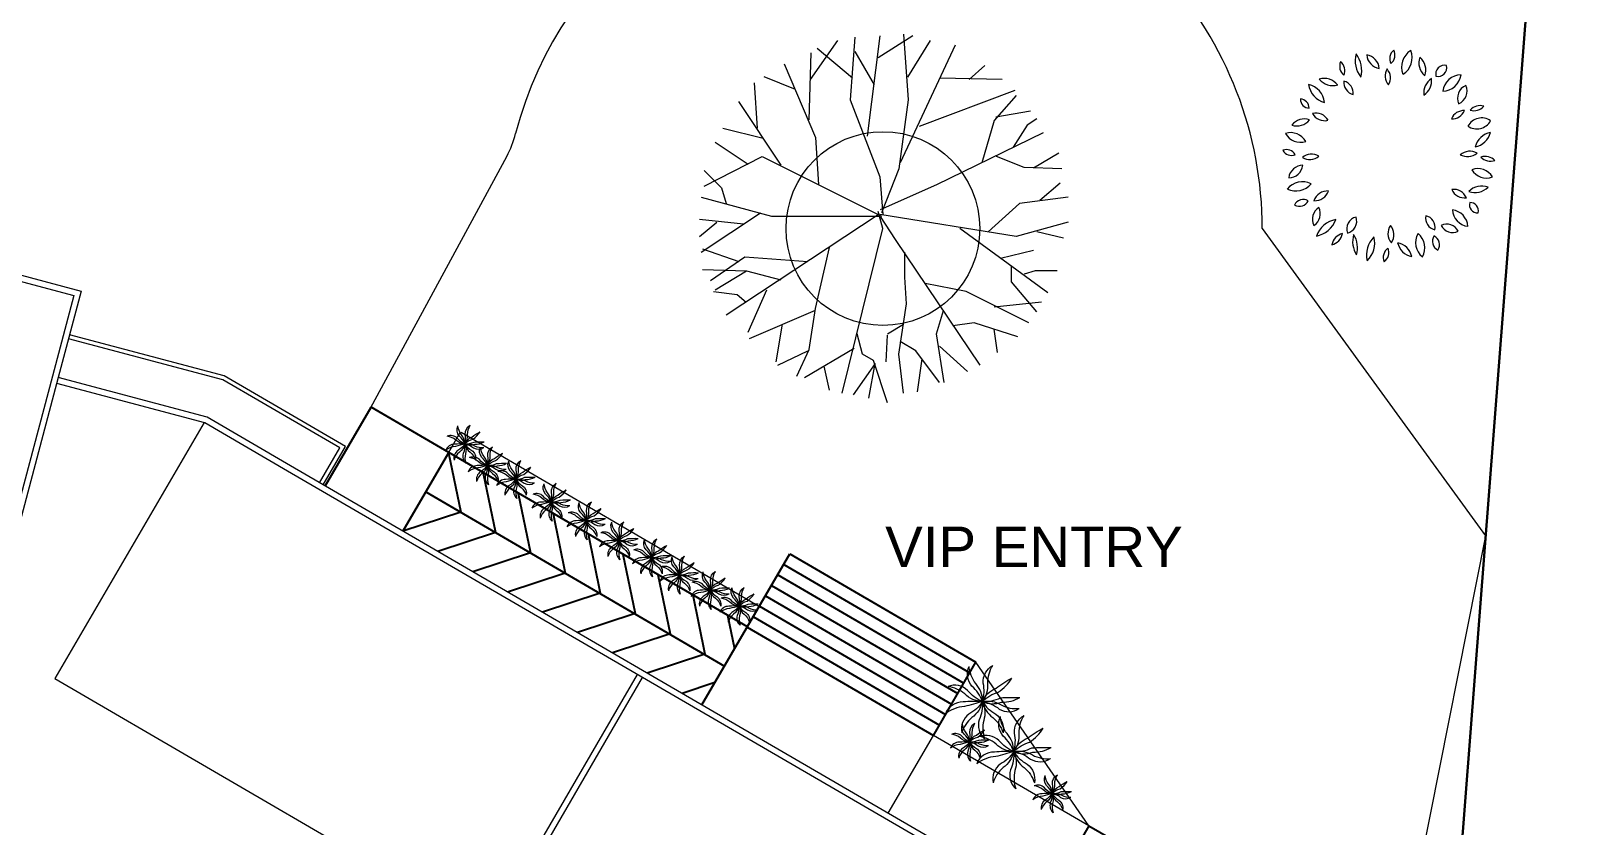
# Model space of a CAD drawing. Header units: millimetres. Extents: x 3079 to 579737, y 1565 to 1161826.
# Drawn here: x 504429 to 542978, y 994657 to 1014343 of the extents above; entities that cross this region are included whole.
import ezdxf

# ---------------------------------------------------------------- set-up
doc = ezdxf.new("R2010")
doc.units = ezdxf.units.MM
doc.layers.add('A_ELE1', color=250, linetype='Continuous', lineweight=20)
doc.layers.add('IG-Area', color=250, linetype='Continuous', lineweight=30)
doc.layers.add('TREES', color=72, linetype='Continuous', lineweight=5, transparency=0.05)
doc.styles.get("Standard").update_dxf_attribs({"font": 'arial.ttf'})

msp = doc.modelspace()

# ---------------------------------------------------------------- linework, layer by layer
for p, q in [((512845, 1005019), (511716, 1003076)), ((522181, 999588), (512851, 1005029)), ((514772, 1003900), (513643, 1001956)), ((514770, 1003896), (515074, 1002428)), ((515633, 1003391), (515937, 1001923)), ((514210, 1002932), (521613, 998615)), ((516499, 1002892), (516803, 1001424)), ((515074, 1002428), (513643, 1001956)), ((517362, 1002385), (517665, 1000917)), ((515937, 1001923), (514506, 1001451)), ((518229, 1001887), (518532, 1000419)), ((516803, 1001424), (515372, 1000952)), ((519093, 1001384), (519397, 999917)), ((521051, 997652), (523228, 1001395)), ((523080, 1001134), (527690, 998452)), ((523231, 1001393), (527840, 998712)), ((517665, 1000917), (516234, 1000445)), ((519958, 1000882), (520262, 999414)), ((522929, 1000874), (527539, 998193)), ((518532, 1000419), (517102, 999947)), ((520823, 1000380), (521126, 998912)), ((522627, 1000356), (527237, 997674)), ((522778, 1000615), (527388, 997934)), ((522476, 1000096), (527086, 997415)), ((519397, 999917), (517966, 999444)), ((521687, 999877), (521860, 999042)), ((522175, 999578), (526785, 996896)), ((522325, 999837), (526935, 997156)), ((520262, 999414), (518831, 998942)), ((521126, 998912), (519696, 998440)), ((526786, 996899), (527840, 998712)), ((521373, 998206), (520560, 997937)), ((530641, 994657), (526896, 988204)), ((530641, 994657), (532290, 993712))]:
    msp.add_line(p, q)
at = {"layer": 'A_ELE1'}
for p, q in [((512845, 1005019), (516213, 1011241)), ((534935, 1009452), (540468, 1001839)), ((509177, 1005708), (505358, 1006724)), ((509216, 1005801), (505383, 1006820)), ((508792, 1004779), (505101, 1005761)), ((512218, 1004057), (509216, 1005801)), ((508734, 1004640), (505063, 1005616)), ((512081, 1004021), (509177, 1005708)), ((508714, 1004645), (505015, 998304)), ((510780, 1003446), (508734, 1004640)), ((510855, 1003576), (508792, 1004779)), ((514770, 1003896), (515072, 1004415)), ((515086, 1004406), (522479, 1000095)), ((511578, 1003156), (512081, 1004021)), ((511665, 1003106), (512218, 1004057)), ((529323, 992673), (510780, 1003446)), ((529528, 992727), (510855, 1003576)), ((540468, 1001839), (537967, 989284)), ((515764, 992059), (519452, 998408)), ((530641, 994657), (527840, 998712)), ((505015, 998304), (515828, 992021)), ((515969, 992113), (519582, 998332)), ((525665, 994971), (526786, 996899)), ((530641, 994657), (526786, 996899))]:
    msp.add_line(p, q, dxfattribs=at)
for points in [[(499313, 999796), (501177, 1006804), (501748, 1008948), (505672, 1007904), (505101, 1005761), (503241, 998768)], [(499497, 999903), (501322, 1006766), (501854, 1008764), (505488, 1007798), (504956, 1005799), (503135, 998951)]]:
    msp.add_lwpolyline(points, close=True, dxfattribs=at)
msp.add_circle((525535, 1009452), 2400, dxfattribs=at)
for centre, radius, start, end in [((525535, 1009452), 9400, 87.0806, 165.504), ((525535, 1009452), 9400, 0, 42.3656), ((514014, 1012431), 2500, 331.5778, 345.504)]:
    msp.add_arc(centre, radius, start, end, dxfattribs=at)
at = {"layer": 'IG-Area'}
msp.add_line((537767, 966935), (543170, 1036742), dxfattribs=at)
at = {"layer": 'TREES'}
for p, q in [((525460, 1014230), (525148, 1011745)), ((526275, 1014230), (525421, 1013685)), ((526041, 1014269), (526158, 1012637)), ((524410, 1014114), (523732, 1013147)), ((523905, 1013919), (524780, 1013190)), ((524837, 1014191), (524720, 1012637)), ((524837, 1013842), (525318, 1013015)), ((527325, 1013998), (525965, 1011083)), ((526702, 1014114), (526148, 1013204)), ((523089, 1013531), (523866, 1011706)), ((523748, 1013802), (523703, 1012144)), ((528063, 1013492), (527675, 1013143)), ((522349, 1013065), (522421, 1011938)), ((522583, 1013219), (523360, 1012909)), ((528490, 1013143), (526949, 1013176)), ((528801, 1012870), (526431, 1011977)), ((528840, 1012752), (528295, 1012133)), ((521960, 1012598), (523003, 1011022)), ((524720, 1012637), (525460, 1010734)), ((526158, 1012637), (525926, 1010928)), ((529191, 1012364), (528334, 1012212)), ((521572, 1011938), (522567, 1011692)), ((528295, 1012133), (527985, 1011083)), ((529113, 1012017), (528762, 1011472)), ((529345, 1012172), (529113, 1012017)), ((521379, 1011589), (522195, 1011044)), ((523866, 1011706), (523936, 1010541)), ((529502, 1011823), (526859, 1010539)), ((521105, 1010500), (522544, 1011239)), ((522544, 1011239), (525498, 1009763)), ((529035, 1010966), (528349, 1011239)), ((529890, 1011318), (529265, 1010948)), ((521105, 1010890), (521533, 1010461)), ((525926, 1010928), (525498, 1009840)), ((529968, 1010928), (529035, 1010966)), ((521533, 1010461), (521650, 1010073)), ((525460, 1010734), (525535, 1009801)), ((526859, 1010539), (525464, 1009914)), ((529929, 1010578), (529423, 1010150)), ((521028, 1010229), (522777, 1009763)), ((528918, 1010073), (528141, 1009375)), ((530124, 1010229), (528918, 1010073)), ((520989, 1009685), (522078, 1009568)), ((520989, 1009257), (521416, 1009607)), ((521028, 1008869), (522505, 1009840)), ((521650, 1007314), (525421, 1009801)), ((522777, 1009763), (525460, 1009763)), ((525535, 1009452), (525421, 1009879)), ((528840, 1009257), (525460, 1009801)), ((525847, 1009179), (525478, 1009755)), ((530124, 1009607), (528840, 1009257)), ((524527, 1005372), (525535, 1009452)), ((529618, 1007858), (527440, 1009452)), ((530007, 1009218), (529345, 1009375)), ((521066, 1008948), (521968, 1008633)), ((523866, 1007469), (524215, 1008986)), ((527946, 1006070), (525847, 1009179)), ((526080, 1008247), (526080, 1008869)), ((529268, 1008908), (528451, 1008713)), ((521066, 1008442), (522156, 1008403)), ((521262, 1008168), (522117, 1008752)), ((522117, 1008752), (523672, 1008635)), ((528724, 1008131), (528724, 1008520)), ((521379, 1007936), (522156, 1008403)), ((522156, 1008403), (523003, 1008183)), ((526119, 1007587), (526080, 1008247)), ((527596, 1007897), (526586, 1008092)), ((529345, 1007392), (528724, 1008131)), ((529306, 1008403), (529035, 1008325)), ((529851, 1008403), (529306, 1008403)), ((521339, 1007897), (521921, 1007819)), ((521921, 1007819), (522143, 1007628)), ((522195, 1006886), (522661, 1007936)), ((529152, 1007120), (527596, 1007897)), ((522233, 1006732), (523866, 1007431)), ((523709, 1006459), (523866, 1007469)), ((525926, 1006341), (526119, 1007587)), ((526859, 1006847), (527038, 1007425)), ((529463, 1007626), (528295, 1007509)), ((522893, 1006148), (523050, 1007081)), ((525652, 1006847), (526041, 1007081)), ((527792, 1007120), (527270, 1007047)), ((528879, 1006771), (527792, 1007120)), ((528374, 1006380), (528295, 1006964)), ((525033, 1006341), (524897, 1006843)), ((525613, 1006148), (525652, 1006808)), ((526353, 1006420), (525965, 1006654)), ((527052, 1005643), (526859, 1006847)), ((527635, 1005914), (526935, 1006537)), ((522932, 1006070), (523672, 1006420)), ((523399, 1005799), (523709, 1006459)), ((523594, 1005760), (524823, 1006493)), ((525304, 1006187), (525033, 1006341)), ((525652, 1005137), (525304, 1006187)), ((526041, 1005372), (525926, 1006341)), ((526935, 1005643), (526353, 1006420)), ((526392, 1005408), (526507, 1006226)), ((524215, 1005447), (524081, 1006041)), ((525343, 1006109), (524799, 1005332)), ((525187, 1005254), (525343, 1006109))]:
    msp.add_line(p, q, dxfattribs=at)
for points in [[(515175, 1004118, 0.189994), (515245, 1004353, -0.147093), (515308, 1004579)], [(515175, 1004118, 0.132218), (515186, 1004354, -0.290059), (515308, 1004579)], [(515175, 1004118, -0.132218), (514986, 1004260, 0.290059), (514735, 1004309)], [(515175, 1004118, -0.189994), (514950, 1004214, 0.147093), (514735, 1004309)], [(515175, 1004118, 0.132218), (515042, 1004313, -0.290059), (515005, 1004566)], [(515175, 1004118, 0.189994), (515090, 1004347, -0.147093), (515005, 1004566)], [(515175, 1004118, -0.132218), (515379, 1004237, 0.112756), (515552, 1004417)], [(515175, 1004118, -0.189994), (515350, 1004289, -0.042997), (515552, 1004417)], [(515175, 1004118, 0.033158), (514928, 1004111, 0.319903), (514703, 1003961)], [(515175, 1004118, -0.018871), (514945, 1004054, 0.153534), (514703, 1003961)], [(515175, 1004118, -0.132218), (515003, 1003957, 0.290059), (514910, 1003718)], [(515175, 1004118, -0.189994), (515041, 1003913, 0.147093), (514910, 1003718)], [(515175, 1004118, -0.132218), (515134, 1003885, 0.290059), (515203, 1003639)], [(515175, 1004118, 0.132218), (515406, 1004165, -0.02063), (515656, 1004169)], [(515175, 1004118, 0.189994), (515420, 1004108, 0.126541), (515656, 1004169)], [(515175, 1004118, -0.189994), (515416, 1004074, 0.147093), (515646, 1004028)], [(515175, 1004118, -0.132218), (515390, 1004021, 0.290059), (515646, 1004028)], [(515175, 1004118, 0.189994), (515309, 1003913, -0.147093), (515440, 1003718)], [(515175, 1004118, 0.132218), (515347, 1003957, -0.290059), (515440, 1003718)], [(515175, 1004118, -0.189994), (515191, 1003873, 0.147093), (515203, 1003639)], [(515731, 1003587, 0.132218), (515599, 1003782, -0.290059), (515561, 1004035)], [(515731, 1003587, 0.189994), (515646, 1003816, -0.147093), (515561, 1004035)], [(515731, 1003587, 0.189994), (515801, 1003822, -0.147093), (515864, 1004048)], [(515731, 1003587, 0.132218), (515742, 1003823, -0.290059), (515864, 1004048)], [(515731, 1003587, -0.132218), (515935, 1003706, 0.112756), (516108, 1003886)], [(515731, 1003587, -0.189994), (515907, 1003758, -0.042997), (516108, 1003886)], [(515731, 1003587, 0.033158), (515484, 1003580, 0.319903), (515259, 1003430)], [(515731, 1003587, -0.018871), (515502, 1003523, 0.153534), (515259, 1003430)], [(515731, 1003587, -0.132218), (515543, 1003729, 0.290059), (515292, 1003778)], [(515731, 1003587, -0.189994), (515506, 1003683, 0.147093), (515292, 1003778)], [(515731, 1003587, -0.132218), (515559, 1003426, 0.290059), (515467, 1003187)], [(515731, 1003587, -0.189994), (515598, 1003382, 0.147093), (515467, 1003187)], [(515731, 1003587, -0.132218), (515690, 1003354, 0.290059), (515760, 1003108)], [(515731, 1003587, 0.132218), (515963, 1003634, -0.02063), (516212, 1003638)], [(515731, 1003587, 0.189994), (515976, 1003577, 0.126541), (516212, 1003638)], [(515731, 1003587, -0.189994), (515972, 1003543, 0.147093), (516202, 1003497)], [(515731, 1003587, -0.132218), (515947, 1003490, 0.290059), (516202, 1003497)], [(515731, 1003587, 0.189994), (515865, 1003382, -0.147093), (515996, 1003187)], [(515731, 1003587, 0.132218), (515904, 1003426, -0.290059), (515996, 1003187)], [(515731, 1003587, -0.189994), (515748, 1003342, 0.147093), (515760, 1003108)], [(516434, 1003245, -0.132218), (516245, 1003386, 0.290059), (515994, 1003436)], [(516434, 1003245, -0.189994), (516209, 1003341, 0.147093), (515994, 1003436)], [(516434, 1003245, 0.132218), (516301, 1003440, -0.290059), (516264, 1003693)], [(516434, 1003245, 0.189994), (516349, 1003474, -0.147093), (516264, 1003693)], [(516434, 1003245, 0.189994), (516504, 1003479, -0.147093), (516567, 1003705)], [(516434, 1003245, 0.132218), (516445, 1003480, -0.290059), (516567, 1003705)], [(516434, 1003245, -0.132218), (516638, 1003364, 0.112756), (516811, 1003544)], [(516434, 1003245, -0.189994), (516609, 1003416, -0.042997), (516811, 1003544)], [(516434, 1003245, 0.033158), (516187, 1003238, 0.319903), (515962, 1003088)], [(516434, 1003245, -0.018871), (516204, 1003180, 0.153534), (515962, 1003088)], [(516434, 1003245, -0.132218), (516262, 1003083, 0.290059), (516170, 1002845)], [(516434, 1003245, -0.189994), (516301, 1003039, 0.147093), (516170, 1002845)], [(516434, 1003245, -0.132218), (516393, 1003012, 0.290059), (516463, 1002766)], [(516434, 1003245, 0.132218), (516665, 1003292, -0.02063), (516915, 1003296)], [(516434, 1003245, 0.189994), (516679, 1003235, 0.126541), (516915, 1003296)], [(516434, 1003245, -0.189994), (516675, 1003200, 0.147093), (516905, 1003155)], [(516434, 1003245, -0.132218), (516649, 1003148, 0.290059), (516905, 1003155)], [(516434, 1003245, 0.189994), (516568, 1003039, -0.147093), (516699, 1002845)], [(516434, 1003245, 0.132218), (516606, 1003083, -0.290059), (516699, 1002845)], [(516434, 1003245, -0.189994), (516451, 1003000, 0.147093), (516463, 1002766)], [(517309, 1002681, 0.132218), (517176, 1002876, -0.290059), (517138, 1003129)], [(517309, 1002681, 0.189994), (517223, 1002910, -0.147093), (517138, 1003129)], [(517309, 1002681, 0.189994), (517378, 1002916, -0.147093), (517441, 1003142)], [(517309, 1002681, 0.132218), (517320, 1002917, -0.290059), (517441, 1003142)], [(517309, 1002681, 0.033158), (517061, 1002674, 0.319903), (516836, 1002524)], [(517309, 1002681, -0.018871), (517079, 1002617, 0.153534), (516836, 1002524)], [(517309, 1002681, -0.132218), (517120, 1002823, 0.290059), (516869, 1002872)], [(517309, 1002681, -0.189994), (517083, 1002777, 0.147093), (516869, 1002872)], [(517309, 1002681, -0.132218), (517136, 1002520, 0.290059), (517044, 1002281)], [(517309, 1002681, -0.189994), (517175, 1002476, 0.147093), (517044, 1002281)], [(517309, 1002681, -0.132218), (517268, 1002448, 0.290059), (517337, 1002202)], [(517309, 1002681, -0.132218), (517512, 1002800, 0.112756), (517686, 1002980)], [(517309, 1002681, -0.189994), (517484, 1002852, -0.042997), (517686, 1002980)], [(517309, 1002681, 0.132218), (517540, 1002728, -0.02063), (517790, 1002732)], [(517309, 1002681, 0.189994), (517553, 1002671, 0.126541), (517790, 1002732)], [(517309, 1002681, -0.189994), (517550, 1002637, 0.147093), (517780, 1002591)], [(517309, 1002681, -0.132218), (517524, 1002584, 0.290059), (517780, 1002591)], [(517309, 1002681, 0.189994), (517442, 1002476, -0.147093), (517573, 1002281)], [(517309, 1002681, 0.132218), (517481, 1002520, -0.290059), (517573, 1002281)], [(517309, 1002681, -0.189994), (517325, 1002436, 0.147093), (517337, 1002202)], [(518180, 1002220, 0.132218), (518047, 1002415, -0.290059), (518009, 1002669)], [(518180, 1002220, 0.189994), (518094, 1002450, -0.147093), (518009, 1002669)], [(518180, 1002220, 0.189994), (518249, 1002455, -0.147093), (518312, 1002681)], [(518180, 1002220, 0.132218), (518191, 1002456, -0.290059), (518312, 1002681)], [(518180, 1002220, -0.132218), (517991, 1002362, 0.290059), (517740, 1002412)], [(518180, 1002220, -0.189994), (517954, 1002316, 0.147093), (517740, 1002412)], [(518180, 1002220, -0.132218), (518383, 1002340, 0.112756), (518556, 1002520)], [(518180, 1002220, -0.189994), (518355, 1002391, -0.042997), (518556, 1002520)], [(518180, 1002220, 0.132218), (518411, 1002268, -0.02063), (518660, 1002272)], [(518180, 1002220, 0.189994), (518424, 1002211, 0.126541), (518660, 1002272)], [(518180, 1002220, 0.033158), (517932, 1002214, 0.319903), (517707, 1002064)], [(518180, 1002220, -0.018871), (517950, 1002156, 0.153534), (517707, 1002064)], [(518180, 1002220, -0.132218), (518007, 1002059, 0.290059), (517915, 1001821)], [(518180, 1002220, -0.189994), (518046, 1002015, 0.147093), (517915, 1001821)], [(518180, 1002220, -0.132218), (518139, 1001988, 0.290059), (518208, 1001742)], [(518180, 1002220, -0.189994), (518420, 1002176, 0.147093), (518650, 1002130)], [(518180, 1002220, -0.132218), (518395, 1002123, 0.290059), (518650, 1002130)], [(518180, 1002220, 0.189994), (518313, 1002015, -0.147093), (518444, 1001821)], [(518180, 1002220, 0.132218), (518352, 1002059, -0.290059), (518444, 1001821)], [(518180, 1002220, -0.189994), (518196, 1001976, 0.147093), (518208, 1001742)], [(518986, 1001728, -0.132218), (518797, 1001870, 0.290059), (518546, 1001919)], [(518986, 1001728, -0.189994), (518761, 1001824, 0.147093), (518546, 1001919)], [(518986, 1001728, 0.132218), (518853, 1001923, -0.290059), (518816, 1002176)], [(518986, 1001728, 0.189994), (518901, 1001957, -0.147093), (518816, 1002176)], [(518986, 1001728, 0.189994), (519056, 1001963, -0.147093), (519119, 1002189)], [(518986, 1001728, 0.132218), (518997, 1001964, -0.290059), (519119, 1002189)], [(518986, 1001728, -0.132218), (519190, 1001847, 0.112756), (519363, 1002027)], [(518986, 1001728, -0.189994), (519161, 1001899, -0.042997), (519363, 1002027)], [(518986, 1001728, 0.033158), (518739, 1001721, 0.319903), (518514, 1001571)], [(518986, 1001728, -0.018871), (518756, 1001664, 0.153534), (518514, 1001571)], [(518986, 1001728, -0.132218), (518814, 1001567, 0.290059), (518721, 1001328)], [(518986, 1001728, -0.189994), (518853, 1001523, 0.147093), (518721, 1001328)], [(518986, 1001728, -0.132218), (518945, 1001495, 0.290059), (519015, 1001249)], [(518986, 1001728, 0.132218), (519217, 1001775, -0.02063), (519467, 1001779)], [(518986, 1001728, 0.189994), (519231, 1001718, 0.126541), (519467, 1001779)], [(518986, 1001728, -0.189994), (519227, 1001684, 0.147093), (519457, 1001638)], [(518986, 1001728, -0.132218), (519201, 1001631, 0.290059), (519457, 1001638)], [(518986, 1001728, 0.189994), (519120, 1001523, -0.147093), (519251, 1001328)], [(518986, 1001728, 0.132218), (519158, 1001567, -0.290059), (519251, 1001328)], [(518986, 1001728, -0.189994), (519003, 1001484, 0.147093), (519015, 1001249)], [(519800, 1001303, -0.132218), (519611, 1001445, 0.290059), (519360, 1001494)], [(519800, 1001303, -0.189994), (519574, 1001399, 0.147093), (519360, 1001494)], [(519800, 1001303, 0.132218), (519667, 1001498, -0.290059), (519629, 1001751)], [(519800, 1001303, 0.189994), (519714, 1001533, -0.147093), (519629, 1001751)], [(519800, 1001303, 0.189994), (519869, 1001538, -0.147093), (519932, 1001764)], [(519800, 1001303, 0.132218), (519811, 1001539, -0.290059), (519932, 1001764)], [(519800, 1001303, -0.132218), (520003, 1001423, 0.112756), (520177, 1001603)], [(519800, 1001303, -0.189994), (519975, 1001474, -0.042997), (520177, 1001603)], [(519800, 1001303, 0.033158), (519553, 1001296, 0.319903), (519327, 1001146)], [(519800, 1001303, -0.018871), (519570, 1001239, 0.153534), (519327, 1001146)], [(519800, 1001303, -0.132218), (519627, 1001142, 0.290059), (519535, 1000903)], [(519800, 1001303, -0.189994), (519666, 1001098, 0.147093), (519535, 1000903)], [(519800, 1001303, -0.132218), (519759, 1001071, 0.290059), (519828, 1000824)], [(519800, 1001303, 0.132218), (520031, 1001350, -0.02063), (520281, 1001354)], [(519800, 1001303, 0.189994), (520044, 1001293, 0.126541), (520281, 1001354)], [(519800, 1001303, -0.189994), (520041, 1001259, 0.147093), (520271, 1001213)], [(519800, 1001303, -0.132218), (520015, 1001206, 0.290059), (520271, 1001213)], [(519800, 1001303, 0.189994), (519933, 1001098, -0.147093), (520064, 1000903)], [(519800, 1001303, 0.132218), (519972, 1001142, -0.290059), (520064, 1000903)], [(519800, 1001303, -0.189994), (519816, 1001059, 0.147093), (519828, 1000824)], [(520485, 1000878, 0.132218), (520352, 1001073, -0.290059), (520314, 1001326)], [(520485, 1000878, 0.189994), (520400, 1001108, -0.147093), (520314, 1001326)], [(520485, 1000878, 0.189994), (520554, 1001113, -0.147093), (520618, 1001339)], [(520485, 1000878, 0.132218), (520496, 1001114, -0.290059), (520618, 1001339)], [(520485, 1000878, -0.132218), (520688, 1000998, 0.112756), (520862, 1001178)], [(520485, 1000878, -0.189994), (520660, 1001049, -0.042997), (520862, 1001178)], [(520485, 1000878, 0.033158), (520238, 1000872, 0.319903), (520012, 1000721)], [(520485, 1000878, -0.018871), (520255, 1000814, 0.153534), (520012, 1000721)], [(520485, 1000878, -0.132218), (520296, 1001020, 0.290059), (520045, 1001069)], [(520485, 1000878, -0.189994), (520259, 1000974, 0.147093), (520045, 1001069)], [(520485, 1000878, -0.132218), (520313, 1000717, 0.290059), (520220, 1000478)], [(520485, 1000878, -0.189994), (520351, 1000673, 0.147093), (520220, 1000478)], [(520485, 1000878, -0.132218), (520444, 1000646, 0.290059), (520513, 1000399)], [(520485, 1000878, 0.132218), (520716, 1000925, -0.02063), (520966, 1000929)], [(520485, 1000878, 0.189994), (520730, 1000868, 0.126541), (520966, 1000929)], [(520485, 1000878, -0.189994), (520726, 1000834, 0.147093), (520956, 1000788)], [(520485, 1000878, -0.132218), (520700, 1000781, 0.290059), (520956, 1000788)], [(520485, 1000878, 0.189994), (520618, 1000673, -0.147093), (520749, 1000478)], [(520485, 1000878, 0.132218), (520657, 1000717, -0.290059), (520749, 1000478)], [(520485, 1000878, -0.189994), (520501, 1000634, 0.147093), (520513, 1000399)], [(521252, 1000500, 0.132218), (521119, 1000695, -0.290059), (521082, 1000948)], [(521252, 1000500, 0.189994), (521167, 1000729, -0.147093), (521082, 1000948)], [(521252, 1000500, 0.189994), (521322, 1000734, -0.147093), (521385, 1000960)], [(521252, 1000500, 0.132218), (521263, 1000735, -0.290059), (521385, 1000960)], [(521252, 1000500, -0.132218), (521456, 1000619, 0.112756), (521629, 1000799)], [(521252, 1000500, -0.189994), (521427, 1000671, -0.042997), (521629, 1000799)], [(521252, 1000500, 0.033158), (521005, 1000493, 0.319903), (520780, 1000343)], [(521252, 1000500, -0.018871), (521022, 1000435, 0.153534), (520780, 1000343)], [(521252, 1000500, -0.132218), (521063, 1000641, 0.290059), (520812, 1000691)], [(521252, 1000500, -0.189994), (521027, 1000596, 0.147093), (520812, 1000691)], [(521252, 1000500, -0.132218), (521080, 1000338, 0.290059), (520988, 1000100)], [(521252, 1000500, -0.189994), (521119, 1000294, 0.147093), (520988, 1000100)], [(521252, 1000500, -0.132218), (521211, 1000267, 0.290059), (521281, 1000021)], [(521252, 1000500, 0.132218), (521483, 1000547, -0.02063), (521733, 1000551)], [(521252, 1000500, 0.189994), (521497, 1000490, 0.126541), (521733, 1000551)], [(521252, 1000500, -0.189994), (521493, 1000455, 0.147093), (521723, 1000409)], [(521252, 1000500, -0.132218), (521467, 1000403, 0.290059), (521723, 1000409)], [(521252, 1000500, 0.189994), (521386, 1000294, -0.147093), (521517, 1000100)], [(521252, 1000500, 0.132218), (521424, 1000338, -0.290059), (521517, 1000100)], [(521252, 1000500, -0.189994), (521269, 1000255, 0.147093), (521281, 1000021)], [(521966, 1000104, 0.132218), (521833, 1000299, -0.290059), (521795, 1000552)], [(521966, 1000104, 0.189994), (521880, 1000334, -0.147093), (521795, 1000552)], [(521966, 1000104, 0.189994), (522035, 1000339, -0.147093), (522098, 1000565)], [(521966, 1000104, 0.132218), (521976, 1000340, -0.290059), (522098, 1000565)], [(521966, 1000104, -0.132218), (522169, 1000223, 0.112756), (522342, 1000403)], [(521966, 1000104, -0.189994), (522141, 1000275, -0.042997), (522342, 1000403)], [(521966, 1000104, 0.033158), (521718, 1000097, 0.319903), (521493, 999947)], [(521966, 1000104, -0.018871), (521736, 1000040, 0.153534), (521493, 999947)], [(521966, 1000104, -0.132218), (521777, 1000246, 0.290059), (521526, 1000295)], [(521966, 1000104, -0.189994), (521740, 1000200, 0.147093), (521526, 1000295)], [(521966, 1000104, -0.132218), (521793, 999943, 0.290059), (521701, 999704)], [(521966, 1000104, -0.189994), (521832, 999899, 0.147093), (521701, 999704)], [(521966, 1000104, -0.132218), (521925, 999872, 0.290059), (521994, 999625)], [(521966, 1000104, 0.132218), (522197, 1000151, -0.02063), (522446, 1000155)], [(521966, 1000104, 0.189994), (522210, 1000094, 0.126541), (522446, 1000155)], [(521966, 1000104, -0.189994), (522206, 1000060, 0.147093), (522436, 1000014)], [(521966, 1000104, -0.132218), (522181, 1000007, 0.290059), (522436, 1000014)], [(521966, 1000104, 0.189994), (522099, 999899, -0.147093), (522230, 999704)], [(521966, 1000104, 0.132218), (522138, 999943, -0.290059), (522230, 999704)], [(521966, 1000104, -0.189994), (521982, 999860, 0.147093), (521994, 999625)], [(528000, 997738, 0.132218), (527742, 998116, -0.290059), (527669, 998607)], [(528000, 997738, 0.189994), (527834, 998183, -0.147093), (527669, 998607)], [(528000, 997738, 0.189994), (528135, 998193, -0.147093), (528257, 998631)], [(528000, 997738, 0.132218), (528021, 998195, -0.290059), (528257, 998631)], [(528000, 997738, -0.132218), (527634, 998013, 0.290059), (527148, 998109)], [(528000, 997738, -0.189994), (527563, 997924, 0.147093), (527148, 998109)], [(528000, 997738, -0.132218), (528394, 997970, 0.112756), (528730, 998319)], [(528000, 997738, -0.189994), (528339, 998070, -0.042997), (528730, 998319)], [(528000, 997738, 0.033158), (527521, 997726, 0.319903), (527084, 997435)], [(528000, 997738, -0.018871), (527554, 997614, 0.153534), (527084, 997435)], [(528000, 997738, -0.132218), (527666, 997426, 0.290059), (527487, 996964)], [(528000, 997738, -0.189994), (527741, 997341, 0.147093), (527487, 996964)], [(528000, 997738, -0.132218), (527920, 997288, 0.290059), (528055, 996811)], [(528000, 997738, 0.132218), (528448, 997830, -0.02063), (528931, 997838)], [(528000, 997738, 0.189994), (528474, 997720, 0.126541), (528931, 997838)], [(528000, 997738, -0.189994), (528466, 997653, 0.147093), (528912, 997564)], [(528000, 997738, -0.132218), (528417, 997551, 0.290059), (528912, 997564)], [(528000, 997738, 0.189994), (528258, 997341, -0.147093), (528512, 996964)], [(528000, 997738, 0.132218), (528334, 997426, -0.290059), (528512, 996964)], [(528000, 997738, -0.189994), (528032, 997265, 0.147093), (528055, 996811)], [(528775, 996498, 0.132218), (528518, 996877, -0.290059), (528445, 997367)], [(528775, 996498, 0.189994), (528610, 996943, -0.147093), (528445, 997367)], [(528775, 996498, 0.189994), (528910, 996953, -0.147093), (529032, 997391)], [(528775, 996498, 0.132218), (528796, 996955, -0.290059), (529032, 997391)], [(527679, 996737, -0.132218), (527491, 996879, 0.290059), (527240, 996928)], [(527679, 996737, -0.189994), (527454, 996833, 0.147093), (527240, 996928)], [(527679, 996737, 0.132218), (527546, 996932, -0.290059), (527509, 997185)], [(527679, 996737, 0.189994), (527594, 996966, -0.147093), (527509, 997185)], [(527679, 996737, 0.189994), (527749, 996972, -0.147093), (527812, 997198)], [(527679, 996737, 0.132218), (527690, 996973, -0.290059), (527812, 997198)], [(527679, 996737, -0.132218), (527883, 996856, 0.112756), (528056, 997036)], [(527679, 996737, -0.189994), (527855, 996908, -0.042997), (528056, 997036)], [(528775, 996498, -0.132218), (528410, 996773, 0.290059), (527923, 996869)], [(528775, 996498, -0.189994), (528339, 996684, 0.147093), (527923, 996869)], [(528775, 996498, -0.132218), (529169, 996730, 0.112756), (529505, 997079)], [(528775, 996498, -0.189994), (529115, 996830, -0.042997), (529505, 997079)], [(527679, 996737, 0.033158), (527432, 996730, 0.319903), (527207, 996580)], [(527679, 996737, -0.018871), (527449, 996673, 0.153534), (527207, 996580)], [(527679, 996737, -0.132218), (527507, 996576, 0.290059), (527415, 996337)], [(527679, 996737, -0.189994), (527546, 996532, 0.147093), (527415, 996337)], [(527679, 996737, -0.132218), (527638, 996504, 0.290059), (527708, 996258)], [(527679, 996737, 0.132218), (527910, 996784, -0.02063), (528160, 996788)], [(527679, 996737, 0.189994), (527924, 996727, 0.126541), (528160, 996788)], [(527679, 996737, -0.189994), (527920, 996693, 0.147093), (528150, 996647)], [(527679, 996737, -0.132218), (527894, 996640, 0.290059), (528150, 996647)], [(527679, 996737, 0.189994), (527813, 996532, -0.147093), (527944, 996337)], [(527679, 996737, 0.132218), (527852, 996576, -0.290059), (527944, 996337)], [(527679, 996737, -0.189994), (527696, 996492, 0.147093), (527708, 996258)], [(528775, 996498, 0.033158), (528296, 996486, 0.319903), (527860, 996195)], [(528775, 996498, -0.018871), (528330, 996374, 0.153534), (527860, 996195)], [(528775, 996498, -0.132218), (528441, 996186, 0.290059), (528263, 995724)], [(528775, 996498, -0.189994), (528516, 996101, 0.147093), (528263, 995724)], [(528775, 996498, -0.132218), (528696, 996048, 0.290059), (528830, 995571)], [(528775, 996498, 0.132218), (529223, 996590, -0.02063), (529707, 996598)], [(528775, 996498, 0.189994), (529249, 996480, 0.126541), (529707, 996598)], [(528775, 996498, -0.189994), (529242, 996413, 0.147093), (529688, 996324)], [(528775, 996498, -0.132218), (529192, 996311, 0.290059), (529688, 996324)], [(528775, 996498, 0.189994), (529034, 996101, -0.147093), (529288, 995724)], [(528775, 996498, 0.132218), (529109, 996186, -0.290059), (529288, 995724)], [(528775, 996498, -0.189994), (528807, 996025, 0.147093), (528830, 995571)], [(529724, 995460, 0.132218), (529591, 995655, -0.290059), (529554, 995908)], [(529724, 995460, 0.189994), (529639, 995689, -0.147093), (529554, 995908)], [(529724, 995460, 0.189994), (529794, 995694, -0.147093), (529857, 995920)], [(529724, 995460, 0.132218), (529735, 995695, -0.290059), (529857, 995920)], [(529724, 995460, -0.132218), (529927, 995579, 0.112756), (530101, 995759)], [(529724, 995460, -0.189994), (529899, 995631, -0.042997), (530101, 995759)], [(529724, 995460, 0.033158), (529477, 995453, 0.319903), (529251, 995303)], [(529724, 995460, -0.018871), (529494, 995395, 0.153534), (529251, 995303)], [(529724, 995460, -0.132218), (529535, 995601, 0.290059), (529284, 995651)], [(529724, 995460, -0.189994), (529499, 995556, 0.147093), (529284, 995651)], [(529724, 995460, -0.132218), (529552, 995298, 0.290059), (529459, 995060)], [(529724, 995460, -0.189994), (529590, 995254, 0.147093), (529459, 995060)], [(529724, 995460, -0.132218), (529683, 995227, 0.290059), (529752, 994981)], [(529724, 995460, 0.132218), (529955, 995507, -0.02063), (530205, 995511)], [(529724, 995460, 0.189994), (529969, 995450, 0.126541), (530205, 995511)], [(529724, 995460, -0.189994), (529965, 995415, 0.147093), (530195, 995369)], [(529724, 995460, -0.132218), (529939, 995363, 0.290059), (530195, 995369)], [(529724, 995460, 0.189994), (529858, 995254, -0.147093), (529989, 995060)], [(529724, 995460, 0.132218), (529896, 995298, -0.290059), (529989, 995060)], [(529724, 995460, -0.189994), (529740, 995215, 0.147093), (529752, 994981)]]:
    msp.add_lwpolyline(points, format="xyb", dxfattribs=at)
for centre, radius, start, end in [((538371, 1013660), 278, 129.7475, 206.0709), ((537944, 1013752), 278, 309.7475, 26.0709), ((538870, 1013453), 483, 122.117, 201.7275), ((538165, 1013683), 483, 302.117, 21.7275), ((537138, 1013473), 286, 156.7754, 231.288), ((536696, 1013363), 286, 336.7754, 51.288), ((537894, 1013610), 658, 165.2071, 218.3217), ((536742, 1013370), 658, 345.2071, 38.3217), ((537460, 1013383), 376, 5.3196, 80.419), ((537897, 1013789), 376, 185.3196, 260.419), ((539219, 1013550), 405, 159.117, 230.3606), ((538583, 1013382), 405, 339.117, 50.3606), ((539450, 1013277), 219, 76.5419, 193.4774), ((539288, 1013439), 219, 256.5419, 13.4774), ((536467, 1012741), 430, 38.6962, 106.2415), ((536683, 1013423), 430, 218.6962, 286.2415), ((537269, 1013071), 312, 173.65, 254.6514), ((536876, 1012805), 312, 353.65, 74.6514), ((538312, 1013232), 335, 148.7877, 221.5977), ((537775, 1013184), 335, 328.7877, 41.5977), ((539360, 1012808), 426, 122.8873, 186.7253), ((538706, 1013116), 426, 302.8873, 6.7253), ((539391, 1013328), 474, 271.6328, 352.0268), ((539874, 1012788), 474, 91.6328, 172.0268), ((535966, 1012519), 516, 6.5487, 76.8911), ((536596, 1013081), 516, 186.5487, 256.8911), ((540118, 1012680), 347, 113.4753, 203.456), ((539662, 1012860), 347, 293.4753, 23.456), ((535870, 1012437), 225, 359.2557, 87.6287), ((536105, 1012659), 225, 179.2557, 267.6287), ((536262, 1011969), 344, 28.8072, 103.9199), ((536480, 1012468), 344, 208.8072, 283.9199), ((539928, 1012042), 333, 87.1724, 157.2365), ((539637, 1012503), 333, 267.1724, 337.2365), ((540327, 1012187), 311, 71.8192, 140.0818), ((540185, 1012682), 311, 251.8192, 320.0818), ((535979, 1011766), 402, 71.3712, 141.7535), ((535792, 1012395), 402, 251.3712, 321.7535), ((540369, 1011805), 388, 54.9745, 151.3792), ((540251, 1012308), 388, 234.9745, 331.3792), ((535633, 1011395), 434, 29.1952, 106.7189), ((535887, 1012022), 434, 209.1952, 286.7189), ((540115, 1011958), 492, 280.8762, 345.4479), ((540685, 1011351), 492, 100.8762, 165.4479), ((535538, 1011170), 238, 28.1981, 112.1918), ((535658, 1011503), 238, 208.1981, 292.1918), ((536156, 1010950), 347, 58.8748, 131.2135), ((536107, 1011508), 347, 238.8748, 311.2135), ((540073, 1010994), 373, 60.5095, 129.292), ((540020, 1011607), 373, 240.5095, 309.292), ((540459, 1010904), 336, 44.2577, 108.5927), ((540593, 1011457), 336, 224.2577, 288.5927), ((535941, 1010667), 352, 90.2529, 173.5221), ((535590, 1011059), 352, 270.2529, 353.5221), ((540274, 1010512), 426, 30.9482, 110.5784), ((540490, 1011130), 426, 210.9482, 290.5784), ((535934, 1010120), 490, 64.7353, 140.5781), ((535765, 1010874), 490, 244.7353, 320.5781), ((536551, 1010030), 354, 86.0282, 161.3698), ((536240, 1010496), 354, 266.0282, 341.3698), ((539681, 1010086), 337, 22.5723, 98.3335), ((539943, 1010549), 337, 202.5723, 278.3335), ((540375, 1010055), 452, 69.7201, 135.6489), ((540209, 1010795), 452, 249.7201, 315.6489), ((535952, 1009937), 238, 59.9815, 155.6676), ((535855, 1010241), 238, 239.9815, 335.6676), ((536519, 1009688), 342, 122.5817, 207.18), ((536031, 1009819), 342, 302.5817, 27.18), ((540265, 1010040), 197, 163.4933, 274.4697), ((540092, 1009899), 197, 343.4933, 94.4697), ((536867, 1009058), 628, 100.3005, 160.4476), ((536163, 1009886), 628, 280.3005, 340.4476), ((537332, 1009439), 306, 103.8914, 198.9039), ((536969, 1009637), 306, 283.8914, 18.9039), ((539276, 1009714), 297, 168.8066, 257.6391), ((538921, 1009481), 297, 348.8066, 77.6391), ((540080, 1009941), 436, 183.3189, 263.1904), ((539593, 1009482), 436, 3.3189, 83.1904), ((537010, 1008980), 358, 104.1004, 168.465), ((536572, 1009399), 358, 284.1004, 348.465), ((537783, 1009130), 610, 163.4642, 212.7906), ((536686, 1008974), 610, 343.4642, 32.7906), ((538122, 1008806), 607, 133.8117, 194.3077), ((537114, 1009094), 607, 313.8117, 14.3077), ((538402, 1009331), 354, 145.5248, 220.8327), ((537842, 1009300), 354, 325.5248, 40.8327), ((539177, 1009102), 445, 149.4737, 231.7586), ((538518, 1008978), 445, 329.4737, 51.7586), ((539390, 1009136), 241, 146.8151, 244.0193), ((539084, 1009052), 241, 326.8151, 64.0193), ((539508, 1009254), 310, 25.4537, 116.6852), ((539649, 1009665), 310, 205.4537, 296.6852), ((538212, 1008740), 280, 125.4093, 202.7101), ((537792, 1008860), 280, 305.4093, 22.7101), ((538715, 1009193), 436, 192.306, 259.6849), ((538212, 1008671), 436, 12.306, 79.6849)]:
    msp.add_arc(centre, radius, start, end, dxfattribs=at)

# ---------------------------------------------------------------- texts
at = {"layer": 'IG-Area', "insert": (525591, 1002069), "char_height": 1000, "attachment_point": 1}
msp.add_mtext_dynamic_manual_height_columns('VIP ENTRY', width=38356.19, gutter_width=12.5, heights=[1001], dxfattribs=at)

doc.saveas('drawing.dxf')
